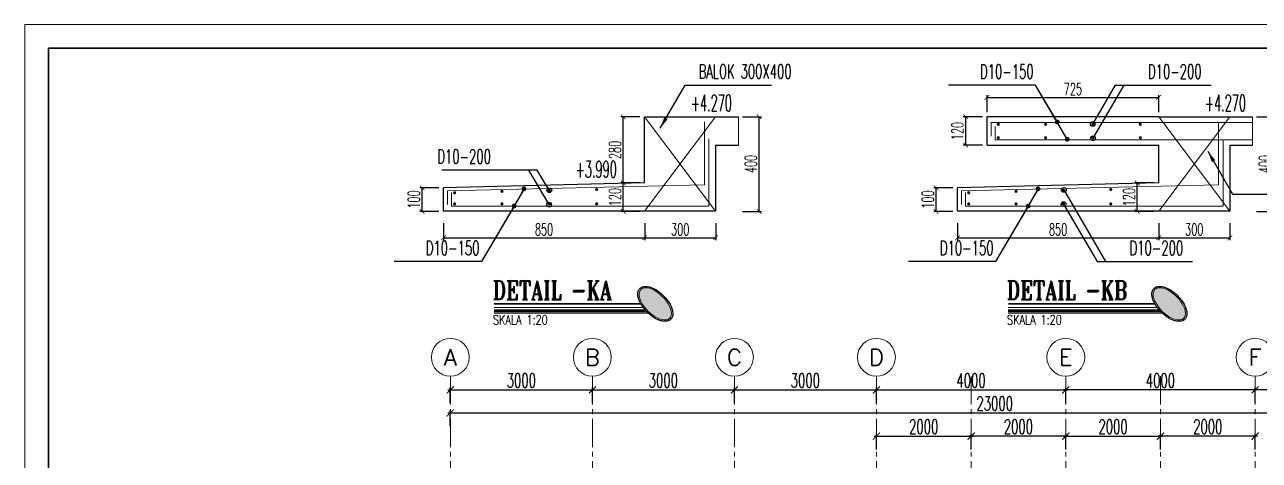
# Model space of a CAD drawing. Header units: inches. Extents: x 266054 to 836293, y -258454 to -102650.
# Drawn here: x 530716 to 556795, y -175263 to -166048 of the extents above; entities that cross this region are included whole.
import ezdxf
from ezdxf.enums import TextEntityAlignment as Align

# ---------------------------------------------------------------- set-up
doc = ezdxf.new("R2010")
doc.units = ezdxf.units.IN
doc.header["$LTSCALE"] = 800
doc.header["$MEASUREMENT"] = 0
doc.linetypes.add('CENTER2', pattern=[1.125, 0.75, -0.125, 0.125, -0.125])
for name, color, linetype, lineweight in [('AS', 8, 'CENTER2', 5), ('BESI', 1, 'Continuous', 13), ('DIM', 251, 'Continuous', 0), ('DM', 8, 'Continuous', 5), ('GRS KOP', 1, 'Continuous', 35), ('hacht', 8, 'Continuous', 5), ('kop', 7, 'Continuous', 20), ('NOT', 7, 'Continuous', 15)]:
    doc.layers.add(name, color=color, linetype=linetype, lineweight=lineweight)
for name, color, linetype in [('HAT', 8, 'Continuous'), ('LOGO', 7, 'Continuous'), ('NOTASI', 230, 'Continuous'), ('sloop', 4, 'Continuous'), ('TEXT', 4, 'Continuous'), ('TXT', 7, 'Continuous')]:
    doc.layers.add(name, color=color, linetype=linetype)
doc.styles.add('BARU', font='arial.ttf')
doc.styles.add('DICK STYLE 100', font='romans.shx', dxfattribs={"width": 0.6, "height": 300})
doc.styles.add('rm', font='romans.shx', dxfattribs={"width": 0.6, "height": 250})
doc.styles.add('ROMAND', font='romant.shx', dxfattribs={"width": 0.75, "height": 300})
doc.styles.add('ROMANS', font='romans.shx', dxfattribs={"width": 0.8, "height": 0.25})
doc.styles.add('S', font='SIMPLEX', dxfattribs={"width": 1.1})
doc.styles.get("Standard").update_dxf_attribs({"font": 'romans.shx'})
doc.dimstyles.new('100 A', dxfattribs={"dimtxt": 250, "dimasz": 150, "dimexe": 50, "dimexo": 50, "dimgap": 50, "dimtad": 1, "dimdec": 0, "dimrnd": 1, "dimtxsty": 'DICK STYLE 100', "dimblk": 'ARCHTICK', "dimcen": 100, "dimdle": 50, "dimclrd": 18, "dimclre": 18, "dimclrt": 7, "dimadec": 0, "dimazin": 2, "dimtfac": 1, "dimtdec": 0, "dimtix": 1, "dimtmove": 0, "dimatfit": 3, "dimfxl": 0, "dimarcsym": 0})
doc.dimstyles.new('Copy of 100', dxfattribs={"dimtxt": 200, "dimasz": 100, "dimexe": 50, "dimexo": 100, "dimgap": 50, "dimtad": 1, "dimdec": 0, "dimzin": 0, "dimdsep": 46, "dimtxsty": 'rm', "dimblk": 'ARCHTICK', "dimcen": 0.09, "dimclrd": 16, "dimclre": 16, "dimclrt": 7, "dimadec": 0, "dimazin": 0, "dimtfac": 1, "dimtdec": 0, "dimtix": 1, "dimtmove": 2, "dimatfit": 3, "dimfxl": 0, "dimtolj": 1, "dimtzin": 0, "dimarcsym": 0})
doc.dimstyles.get("Standard").update_dxf_attribs({"dimtxt": 0.18, "dimasz": 0.18, "dimexe": 0.18, "dimexo": 0.0625, "dimgap": 0.09, "dimtad": 0, "dimtih": 1, "dimtoh": 1, "dimdec": 4, "dimzin": 0, "dimdsep": 46, "dimtxsty": 'Standard', "dimcen": 0.09, "dimadec": 0, "dimazin": 0, "dimtfac": 1, "dimtdec": 4, "dimtofl": 0, "dimtmove": 0, "dimatfit": 3, "dimfxl": 0, "dimtolj": 1, "dimtzin": 0, "dimarcsym": 0})

# ---------------------------------------------------------------- blocks, each defined once
blk = doc.blocks.new('NAV')
blk.add_circle((0, -0.4), 0.4)
at = {"style": 'S', "width": 0.75, "flags": 4}
blk.add_attdef('AV', text='', height=0.3, dxfattribs=at).set_placement((0, -0.4), align=Align.MIDDLE)
blk = doc.blocks.new('_ArchTick')
at = {"layer": 'LOGO', "color": 0, "const_width": 0.15}
blk.add_lwpolyline([(-0.5, -0.5), (0.5, 0.5)], dxfattribs=at)
blk = doc.blocks.new('*D370')
at = {"layer": 'Defpoints', "color": 0, "ltscale": 5}
for p in [(542707, -173774), (539707, -174106), (542707, -174106)]:
    blk.add_point(p, dxfattribs=at)
at = {"layer": 'hacht', "color": 18, "lineweight": -2, "ltscale": 5}
for p, q in [((539657, -173774), (542757, -173774)), ((539707, -174056), (539707, -173724)), ((542707, -174056), (542707, -173724))]:
    blk.add_line(p, q, dxfattribs=at)
at = {"layer": 'hacht', "color": 18, "lineweight": -2, "ltscale": 5, "xscale": 150, "yscale": 150, "zscale": 150, "rotation": 180}
blk.add_blockref('_ArchTick', (539707, -173774), dxfattribs=at)
at = {"layer": 'hacht', "color": 18, "lineweight": -2, "ltscale": 5, "xscale": 150, "yscale": 150, "zscale": 150}
blk.add_blockref('_ArchTick', (542707, -173774), dxfattribs=at)
at = {"layer": 'hacht', "color": 7, "ltscale": 5, "insert": (541207, -173574), "char_height": 300, "attachment_point": 5, "style": 'DICK STYLE 100'}
blk.add_mtext('3000', dxfattribs=at)
blk = doc.blocks.new('*D371')
at = {"layer": 'Defpoints', "color": 0, "ltscale": 5}
for p in [(562707, -174260), (539707, -174593), (562707, -174593)]:
    blk.add_point(p, dxfattribs=at)
at = {"layer": 'hacht', "color": 18, "lineweight": -2, "ltscale": 5}
for p, q in [((539657, -174260), (562757, -174260)), ((539707, -174543), (539707, -174210)), ((562707, -174543), (562707, -174210))]:
    blk.add_line(p, q, dxfattribs=at)
at = {"layer": 'hacht', "color": 18, "lineweight": -2, "ltscale": 5, "xscale": 150, "yscale": 150, "zscale": 150, "rotation": 180}
blk.add_blockref('_ArchTick', (539707, -174260), dxfattribs=at)
at = {"layer": 'hacht', "color": 18, "lineweight": -2, "ltscale": 5, "xscale": 150, "yscale": 150, "zscale": 150}
blk.add_blockref('_ArchTick', (562707, -174260), dxfattribs=at)
at = {"layer": 'hacht', "color": 7, "ltscale": 5, "insert": (551207, -174060), "char_height": 300, "attachment_point": 5, "style": 'DICK STYLE 100'}
blk.add_mtext('23000', dxfattribs=at)
blk = doc.blocks.new('*D372')
at = {"layer": 'Defpoints', "color": 0, "ltscale": 5}
for p in [(545707, -173774), (542707, -174106), (545707, -174106)]:
    blk.add_point(p, dxfattribs=at)
at = {"layer": 'hacht', "color": 18, "lineweight": -2, "ltscale": 5}
for p, q in [((542657, -173774), (545757, -173774)), ((542707, -174056), (542707, -173724)), ((545707, -174056), (545707, -173724))]:
    blk.add_line(p, q, dxfattribs=at)
at = {"layer": 'hacht', "color": 18, "lineweight": -2, "ltscale": 5, "xscale": 150, "yscale": 150, "zscale": 150, "rotation": 180}
blk.add_blockref('_ArchTick', (542707, -173774), dxfattribs=at)
at = {"layer": 'hacht', "color": 18, "lineweight": -2, "ltscale": 5, "xscale": 150, "yscale": 150, "zscale": 150}
blk.add_blockref('_ArchTick', (545707, -173774), dxfattribs=at)
at = {"layer": 'hacht', "color": 7, "ltscale": 5, "insert": (544207, -173574), "char_height": 300, "attachment_point": 5, "style": 'DICK STYLE 100'}
blk.add_mtext('3000', dxfattribs=at)
blk = doc.blocks.new('*D373')
at = {"layer": 'Defpoints', "color": 0, "ltscale": 5}
for p in [(548707, -173774), (545707, -174106), (548707, -174106)]:
    blk.add_point(p, dxfattribs=at)
at = {"layer": 'hacht', "color": 18, "lineweight": -2, "ltscale": 5}
for p, q in [((545657, -173774), (548757, -173774)), ((545707, -174056), (545707, -173724)), ((548707, -174056), (548707, -173724))]:
    blk.add_line(p, q, dxfattribs=at)
at = {"layer": 'hacht', "color": 18, "lineweight": -2, "ltscale": 5, "xscale": 150, "yscale": 150, "zscale": 150, "rotation": 180}
blk.add_blockref('_ArchTick', (545707, -173774), dxfattribs=at)
at = {"layer": 'hacht', "color": 18, "lineweight": -2, "ltscale": 5, "xscale": 150, "yscale": 150, "zscale": 150}
blk.add_blockref('_ArchTick', (548707, -173774), dxfattribs=at)
at = {"layer": 'hacht', "color": 7, "ltscale": 5, "insert": (547207, -173574), "char_height": 300, "attachment_point": 5, "style": 'DICK STYLE 100'}
blk.add_mtext('3000', dxfattribs=at)
blk = doc.blocks.new('*D374')
at = {"layer": 'Defpoints', "color": 0, "ltscale": 5}
for p in [(552707, -173774), (548707, -174106), (552707, -174106)]:
    blk.add_point(p, dxfattribs=at)
at = {"layer": 'hacht', "color": 18, "lineweight": -2, "ltscale": 5}
for p, q in [((548657, -173774), (552757, -173774)), ((548707, -174056), (548707, -173724)), ((552707, -174056), (552707, -173724))]:
    blk.add_line(p, q, dxfattribs=at)
at = {"layer": 'hacht', "color": 18, "lineweight": -2, "ltscale": 5, "xscale": 150, "yscale": 150, "zscale": 150, "rotation": 180}
blk.add_blockref('_ArchTick', (548707, -173774), dxfattribs=at)
at = {"layer": 'hacht', "color": 18, "lineweight": -2, "ltscale": 5, "xscale": 150, "yscale": 150, "zscale": 150}
blk.add_blockref('_ArchTick', (552707, -173774), dxfattribs=at)
at = {"layer": 'hacht', "color": 7, "ltscale": 5, "insert": (550707, -173574), "char_height": 300, "attachment_point": 5, "style": 'DICK STYLE 100'}
blk.add_mtext('4000', dxfattribs=at)
blk = doc.blocks.new('*D376')
at = {"layer": 'Defpoints', "color": 0, "ltscale": 5}
for p in [(556707, -173774), (556707, -174106), (559707, -174106)]:
    blk.add_point(p, dxfattribs=at)
at = {"layer": 'hacht', "color": 18, "lineweight": -2, "ltscale": 5}
for p, q in [((559757, -173774), (556657, -173774)), ((556707, -174056), (556707, -173724)), ((559707, -174056), (559707, -173724))]:
    blk.add_line(p, q, dxfattribs=at)
at = {"layer": 'hacht', "color": 18, "lineweight": -2, "ltscale": 5, "xscale": 150, "yscale": 150, "zscale": 150, "rotation": 180}
blk.add_blockref('_ArchTick', (556707, -173774), dxfattribs=at)
at = {"layer": 'hacht', "color": 18, "lineweight": -2, "ltscale": 5, "xscale": 150, "yscale": 150, "zscale": 150}
blk.add_blockref('_ArchTick', (559707, -173774), dxfattribs=at)
at = {"layer": 'hacht', "color": 7, "ltscale": 5, "insert": (558207, -173574), "char_height": 300, "attachment_point": 5, "style": 'DICK STYLE 100'}
blk.add_mtext('3000', dxfattribs=at)
blk = doc.blocks.new('*D377')
at = {"layer": 'Defpoints', "color": 0, "ltscale": 5}
for p in [(552707, -173774), (552707, -174106), (556707, -174106)]:
    blk.add_point(p, dxfattribs=at)
at = {"layer": 'hacht', "color": 18, "lineweight": -2, "ltscale": 5}
for p, q in [((556757, -173774), (552657, -173774)), ((552707, -174056), (552707, -173724)), ((556707, -174056), (556707, -173724))]:
    blk.add_line(p, q, dxfattribs=at)
at = {"layer": 'hacht', "color": 18, "lineweight": -2, "ltscale": 5, "xscale": 150, "yscale": 150, "zscale": 150, "rotation": 180}
blk.add_blockref('_ArchTick', (552707, -173774), dxfattribs=at)
at = {"layer": 'hacht', "color": 18, "lineweight": -2, "ltscale": 5, "xscale": 150, "yscale": 150, "zscale": 150}
blk.add_blockref('_ArchTick', (556707, -173774), dxfattribs=at)
at = {"layer": 'hacht', "color": 7, "ltscale": 5, "insert": (554707, -173574), "char_height": 300, "attachment_point": 5, "style": 'DICK STYLE 100'}
blk.add_mtext('4000', dxfattribs=at)
blk = doc.blocks.new('*D383')
at = {"layer": 'Defpoints', "color": 0, "ltscale": 5}
for p in [(550707, -174752), (548707, -175084), (550707, -175084)]:
    blk.add_point(p, dxfattribs=at)
at = {"layer": 'hacht', "color": 18, "lineweight": -2, "ltscale": 5}
for p, q in [((548707, -175034), (548707, -174702)), ((550707, -175034), (550707, -174702)), ((548657, -174752), (550757, -174752))]:
    blk.add_line(p, q, dxfattribs=at)
at = {"layer": 'hacht', "color": 18, "lineweight": -2, "ltscale": 5, "xscale": 150, "yscale": 150, "zscale": 150, "rotation": 180}
blk.add_blockref('_ArchTick', (548707, -174752), dxfattribs=at)
at = {"layer": 'hacht', "color": 18, "lineweight": -2, "ltscale": 5, "xscale": 150, "yscale": 150, "zscale": 150}
blk.add_blockref('_ArchTick', (550707, -174752), dxfattribs=at)
at = {"layer": 'hacht', "color": 7, "ltscale": 5, "insert": (549707, -174552), "char_height": 300, "attachment_point": 5, "style": 'DICK STYLE 100'}
blk.add_mtext('2000', dxfattribs=at)
blk = doc.blocks.new('*D384')
at = {"layer": 'Defpoints', "color": 0, "ltscale": 5}
for p in [(550707, -174752), (550707, -175084), (552707, -175084)]:
    blk.add_point(p, dxfattribs=at)
at = {"layer": 'hacht', "color": 18, "lineweight": -2, "ltscale": 5}
for p, q in [((550707, -175034), (550707, -174702)), ((552707, -175034), (552707, -174702)), ((552757, -174752), (550657, -174752))]:
    blk.add_line(p, q, dxfattribs=at)
at = {"layer": 'hacht', "color": 18, "lineweight": -2, "ltscale": 5, "xscale": 150, "yscale": 150, "zscale": 150, "rotation": 180}
blk.add_blockref('_ArchTick', (550707, -174752), dxfattribs=at)
at = {"layer": 'hacht', "color": 18, "lineweight": -2, "ltscale": 5, "xscale": 150, "yscale": 150, "zscale": 150}
blk.add_blockref('_ArchTick', (552707, -174752), dxfattribs=at)
at = {"layer": 'hacht', "color": 7, "ltscale": 5, "insert": (551707, -174552), "char_height": 300, "attachment_point": 5, "style": 'DICK STYLE 100'}
blk.add_mtext('2000', dxfattribs=at)
blk = doc.blocks.new('*D385')
at = {"layer": 'Defpoints', "color": 0, "ltscale": 5}
for p in [(554707, -174752), (554707, -175084), (556707, -175084)]:
    blk.add_point(p, dxfattribs=at)
at = {"layer": 'hacht', "color": 18, "lineweight": -2, "ltscale": 5}
for p, q in [((554707, -175034), (554707, -174702)), ((556707, -175034), (556707, -174702)), ((556757, -174752), (554657, -174752))]:
    blk.add_line(p, q, dxfattribs=at)
at = {"layer": 'hacht', "color": 18, "lineweight": -2, "ltscale": 5, "xscale": 150, "yscale": 150, "zscale": 150, "rotation": 180}
blk.add_blockref('_ArchTick', (554707, -174752), dxfattribs=at)
at = {"layer": 'hacht', "color": 18, "lineweight": -2, "ltscale": 5, "xscale": 150, "yscale": 150, "zscale": 150}
blk.add_blockref('_ArchTick', (556707, -174752), dxfattribs=at)
at = {"layer": 'hacht', "color": 7, "ltscale": 5, "insert": (555707, -174552), "char_height": 300, "attachment_point": 5, "style": 'DICK STYLE 100'}
blk.add_mtext('2000', dxfattribs=at)
blk = doc.blocks.new('*D386')
at = {"layer": 'Defpoints', "color": 0, "ltscale": 5}
for p in [(554707, -174752), (552707, -175084), (554707, -175084)]:
    blk.add_point(p, dxfattribs=at)
at = {"layer": 'hacht', "color": 18, "lineweight": -2, "ltscale": 5}
for p, q in [((552707, -175034), (552707, -174702)), ((554707, -175034), (554707, -174702)), ((552657, -174752), (554757, -174752))]:
    blk.add_line(p, q, dxfattribs=at)
at = {"layer": 'hacht', "color": 18, "lineweight": -2, "ltscale": 5, "xscale": 150, "yscale": 150, "zscale": 150, "rotation": 180}
blk.add_blockref('_ArchTick', (552707, -174752), dxfattribs=at)
at = {"layer": 'hacht', "color": 18, "lineweight": -2, "ltscale": 5, "xscale": 150, "yscale": 150, "zscale": 150}
blk.add_blockref('_ArchTick', (554707, -174752), dxfattribs=at)
at = {"layer": 'hacht', "color": 7, "ltscale": 5, "insert": (553707, -174552), "char_height": 300, "attachment_point": 5, "style": 'DICK STYLE 100'}
blk.add_mtext('2000', dxfattribs=at)
blk = doc.blocks.new('kop')
at = {"layer": 'GRS KOP'}
blk.add_lwpolyline([(1, 54), (83, 54), (83, 1), (1, 1)], close=True, dxfattribs=at)
at = {"layer": 'kop', "color": 7}
for p, q in [((84, 55), (0, 55)), ((0, 55), (0, 0))]:
    blk.add_line(p, q, dxfattribs=at)
at = {"layer": 'kop', "style": 'BARU', "flags": 4}
for p, height in [((73.8, 5.4), 0.35), ((80.303, 5.382), 0.25), ((73.8, 4.9), 0.35), ((80.303, 4.882), 0.25), ((73.8, 4.4), 0.35), ((80.303, 4.382), 0.25)]:
    blk.add_attdef('-', p, '', height=height, dxfattribs=at)
at = {"layer": 'kop', "flags": 4}
for tag, p in [('AR-00', (78.057, 2.648)), ('00', (81.238, 2.647))]:
    blk.add_attdef(tag, text='', height=0.35, dxfattribs=at).set_placement(p, align=Align.MIDDLE)
blk = doc.blocks.new('*D450')
at = {"layer": 'Defpoints', "color": 0}
for p in [(545777, -167997), (546229, -167997), (545777, -169997)]:
    blk.add_point(p, dxfattribs=at)
at = {"layer": 'DIM', "color": 16, "lineweight": -2}
for p, q in [((545877, -167997), (546279, -167997)), ((546229, -169997), (546229, -167997)), ((545877, -169997), (546279, -169997))]:
    blk.add_line(p, q, dxfattribs=at)
at = {"layer": 'DIM', "color": 16, "lineweight": -2, "xscale": 100, "yscale": 100, "zscale": 100}
for p, rotation in [((546229, -167997), 90), ((546229, -169997), 270)]:
    blk.add_blockref('_ArchTick', p, dxfattribs=dict(at, rotation=rotation))
at = {"layer": 'DIM', "color": 7, "insert": (546054, -168997), "char_height": 250, "attachment_point": 5, "rotation": 90, "style": 'rm'}
blk.add_mtext('\\A1;400', dxfattribs=at)
blk = doc.blocks.new('*D451')
at = {"layer": 'Defpoints', "color": 0}
for p in [(543812, -170145), (545312, -170145), (545312, -170556)]:
    blk.add_point(p, dxfattribs=at)
at = {"layer": 'DIM', "color": 16, "lineweight": -2}
for p, q in [((543812, -170245), (543812, -170606)), ((545312, -170245), (545312, -170606)), ((543812, -170556), (545312, -170556))]:
    blk.add_line(p, q, dxfattribs=at)
at = {"layer": 'DIM', "color": 16, "lineweight": -2, "xscale": 100, "yscale": 100, "zscale": 100, "rotation": 180}
blk.add_blockref('_ArchTick', (543812, -170556), dxfattribs=at)
at = {"layer": 'DIM', "color": 16, "lineweight": -2, "xscale": 100, "yscale": 100, "zscale": 100}
blk.add_blockref('_ArchTick', (545312, -170556), dxfattribs=at)
at = {"layer": 'DIM', "color": 7, "insert": (544562, -170381), "char_height": 250, "attachment_point": 5, "style": 'rm'}
blk.add_mtext('\\A1;300', dxfattribs=at)
blk = doc.blocks.new('*D452')
at = {"layer": 'Defpoints', "color": 0}
for p in [(543360, -167997), (543812, -167997), (543812, -169397)]:
    blk.add_point(p, dxfattribs=at)
at = {"layer": 'DIM', "color": 16, "lineweight": -2}
for p, q in [((543712, -167997), (543310, -167997)), ((543360, -169397), (543360, -167997)), ((543712, -169397), (543310, -169397))]:
    blk.add_line(p, q, dxfattribs=at)
at = {"layer": 'DIM', "color": 16, "lineweight": -2, "xscale": 100, "yscale": 100, "zscale": 100}
for p, rotation in [((543360, -167997), 90), ((543360, -169397), 270)]:
    blk.add_blockref('_ArchTick', p, dxfattribs=dict(at, rotation=rotation))
at = {"layer": 'DIM', "color": 7, "insert": (543185, -168697), "char_height": 250, "attachment_point": 5, "rotation": 90, "style": 'rm'}
blk.add_mtext('\\A1;280', dxfattribs=at)
blk = doc.blocks.new('*D453')
at = {"layer": 'Defpoints', "color": 0}
for p in [(539562, -170145), (543812, -170145), (543812, -170556)]:
    blk.add_point(p, dxfattribs=at)
at = {"layer": 'DIM', "color": 16, "lineweight": -2}
for p, q in [((539562, -170245), (539562, -170606)), ((543812, -170245), (543812, -170606)), ((539562, -170556), (543812, -170556))]:
    blk.add_line(p, q, dxfattribs=at)
at = {"layer": 'DIM', "color": 16, "lineweight": -2, "xscale": 100, "yscale": 100, "zscale": 100, "rotation": 180}
blk.add_blockref('_ArchTick', (539562, -170556), dxfattribs=at)
at = {"layer": 'DIM', "color": 16, "lineweight": -2, "xscale": 100, "yscale": 100, "zscale": 100}
blk.add_blockref('_ArchTick', (543812, -170556), dxfattribs=at)
at = {"layer": 'DIM', "color": 7, "insert": (541687, -170381), "char_height": 250, "attachment_point": 5, "style": 'rm'}
blk.add_mtext('\\A1;850', dxfattribs=at)
blk = doc.blocks.new('*D454')
at = {"layer": 'Defpoints', "color": 0}
for p in [(543360, -169397), (543812, -169397), (543812, -169997)]:
    blk.add_point(p, dxfattribs=at)
at = {"layer": 'DIM', "color": 16, "lineweight": -2}
for p, q in [((543712, -169397), (543310, -169397)), ((543360, -169997), (543360, -169397)), ((543712, -169997), (543310, -169997))]:
    blk.add_line(p, q, dxfattribs=at)
at = {"layer": 'DIM', "color": 16, "lineweight": -2, "xscale": 100, "yscale": 100, "zscale": 100}
for p, rotation in [((543360, -169397), 90), ((543360, -169997), 270)]:
    blk.add_blockref('_ArchTick', p, dxfattribs=dict(at, rotation=rotation))
at = {"layer": 'DIM', "color": 7, "insert": (543185, -169697), "char_height": 250, "attachment_point": 5, "rotation": 90, "style": 'rm'}
blk.add_mtext('\\A1;120', dxfattribs=at)
blk = doc.blocks.new('*D455')
at = {"layer": 'Defpoints', "color": 0}
for p in [(539110, -169497), (539562, -169497), (539562, -169997)]:
    blk.add_point(p, dxfattribs=at)
at = {"layer": 'DIM', "color": 16, "lineweight": -2}
for p, q in [((539462, -169497), (539060, -169497)), ((539110, -169997), (539110, -169497)), ((539462, -169997), (539060, -169997))]:
    blk.add_line(p, q, dxfattribs=at)
at = {"layer": 'DIM', "color": 16, "lineweight": -2, "xscale": 100, "yscale": 100, "zscale": 100}
for p, rotation in [((539110, -169497), 90), ((539110, -169997), 270)]:
    blk.add_blockref('_ArchTick', p, dxfattribs=dict(at, rotation=rotation))
at = {"layer": 'DIM', "color": 7, "insert": (538935, -169747), "char_height": 250, "attachment_point": 5, "rotation": 90, "style": 'rm'}
blk.add_mtext('\\A1;100', dxfattribs=at)
blk = doc.blocks.new('*D456')
at = {"layer": 'Defpoints', "color": 0}
for p in [(556635, -167997), (557087, -167997), (556635, -169997)]:
    blk.add_point(p, dxfattribs=at)
at = {"layer": 'DIM', "color": 16, "lineweight": -2}
for p, q in [((556735, -167997), (557137, -167997)), ((557087, -169997), (557087, -167997)), ((556735, -169997), (557137, -169997))]:
    blk.add_line(p, q, dxfattribs=at)
at = {"layer": 'DIM', "color": 16, "lineweight": -2, "xscale": 100, "yscale": 100, "zscale": 100}
for p, rotation in [((557087, -167997), 90), ((557087, -169997), 270)]:
    blk.add_blockref('_ArchTick', p, dxfattribs=dict(at, rotation=rotation))
at = {"layer": 'DIM', "color": 7, "insert": (556912, -168997), "char_height": 250, "attachment_point": 5, "rotation": 90, "style": 'rm'}
blk.add_mtext('\\A1;400', dxfattribs=at)
blk = doc.blocks.new('*D457')
at = {"layer": 'Defpoints', "color": 0}
for p in [(554670, -170145), (556170, -170145), (556170, -170556)]:
    blk.add_point(p, dxfattribs=at)
at = {"layer": 'DIM', "color": 16, "lineweight": -2}
for p, q in [((554670, -170245), (554670, -170606)), ((556170, -170245), (556170, -170606)), ((554670, -170556), (556170, -170556))]:
    blk.add_line(p, q, dxfattribs=at)
at = {"layer": 'DIM', "color": 16, "lineweight": -2, "xscale": 100, "yscale": 100, "zscale": 100, "rotation": 180}
blk.add_blockref('_ArchTick', (554670, -170556), dxfattribs=at)
at = {"layer": 'DIM', "color": 16, "lineweight": -2, "xscale": 100, "yscale": 100, "zscale": 100}
blk.add_blockref('_ArchTick', (556170, -170556), dxfattribs=at)
at = {"layer": 'DIM', "color": 7, "insert": (555420, -170381), "char_height": 250, "attachment_point": 5, "style": 'rm'}
blk.add_mtext('\\A1;300', dxfattribs=at)
blk = doc.blocks.new('*D458')
at = {"layer": 'Defpoints', "color": 0}
for p in [(550420, -170145), (554670, -170145), (554670, -170556)]:
    blk.add_point(p, dxfattribs=at)
at = {"layer": 'DIM', "color": 16, "lineweight": -2}
for p, q in [((550420, -170245), (550420, -170606)), ((554670, -170245), (554670, -170606)), ((550420, -170556), (554670, -170556))]:
    blk.add_line(p, q, dxfattribs=at)
at = {"layer": 'DIM', "color": 16, "lineweight": -2, "xscale": 100, "yscale": 100, "zscale": 100, "rotation": 180}
blk.add_blockref('_ArchTick', (550420, -170556), dxfattribs=at)
at = {"layer": 'DIM', "color": 16, "lineweight": -2, "xscale": 100, "yscale": 100, "zscale": 100}
blk.add_blockref('_ArchTick', (554670, -170556), dxfattribs=at)
at = {"layer": 'DIM', "color": 7, "insert": (552545, -170381), "char_height": 250, "attachment_point": 5, "style": 'rm'}
blk.add_mtext('\\A1;850', dxfattribs=at)
blk = doc.blocks.new('*D459')
at = {"layer": 'Defpoints', "color": 0}
for p in [(554218, -169397), (554670, -169397), (554670, -169997)]:
    blk.add_point(p, dxfattribs=at)
at = {"layer": 'DIM', "color": 16, "lineweight": -2}
for p, q in [((554570, -169397), (554168, -169397)), ((554218, -169997), (554218, -169397)), ((554570, -169997), (554168, -169997))]:
    blk.add_line(p, q, dxfattribs=at)
at = {"layer": 'DIM', "color": 16, "lineweight": -2, "xscale": 100, "yscale": 100, "zscale": 100}
for p, rotation in [((554218, -169397), 90), ((554218, -169997), 270)]:
    blk.add_blockref('_ArchTick', p, dxfattribs=dict(at, rotation=rotation))
at = {"layer": 'DIM', "color": 7, "insert": (554043, -169697), "char_height": 250, "attachment_point": 5, "rotation": 90, "style": 'rm'}
blk.add_mtext('\\A1;120', dxfattribs=at)
blk = doc.blocks.new('*D460')
at = {"layer": 'Defpoints', "color": 0}
for p in [(549968, -169497), (550420, -169497), (550420, -169997)]:
    blk.add_point(p, dxfattribs=at)
at = {"layer": 'DIM', "color": 16, "lineweight": -2}
for p, q in [((550320, -169497), (549918, -169497)), ((549968, -169997), (549968, -169497)), ((550320, -169997), (549918, -169997))]:
    blk.add_line(p, q, dxfattribs=at)
at = {"layer": 'DIM', "color": 16, "lineweight": -2, "xscale": 100, "yscale": 100, "zscale": 100}
for p, rotation in [((549968, -169497), 90), ((549968, -169997), 270)]:
    blk.add_blockref('_ArchTick', p, dxfattribs=dict(at, rotation=rotation))
at = {"layer": 'DIM', "color": 7, "insert": (549793, -169747), "char_height": 250, "attachment_point": 5, "rotation": 90, "style": 'rm'}
blk.add_mtext('\\A1;100', dxfattribs=at)
blk = doc.blocks.new('*D461')
at = {"layer": 'Defpoints', "color": 0}
for p in [(550593, -167997), (551045, -167997), (551045, -168597)]:
    blk.add_point(p, dxfattribs=at)
at = {"layer": 'DIM', "color": 16, "lineweight": -2}
for p, q in [((550945, -167997), (550543, -167997)), ((550593, -168597), (550593, -167997)), ((550945, -168597), (550543, -168597))]:
    blk.add_line(p, q, dxfattribs=at)
at = {"layer": 'DIM', "color": 16, "lineweight": -2, "xscale": 100, "yscale": 100, "zscale": 100}
for p, rotation in [((550593, -167997), 90), ((550593, -168597), 270)]:
    blk.add_blockref('_ArchTick', p, dxfattribs=dict(at, rotation=rotation))
at = {"layer": 'DIM', "color": 7, "insert": (550418, -168297), "char_height": 250, "attachment_point": 5, "rotation": 90, "style": 'rm'}
blk.add_mtext('\\A1;120', dxfattribs=at)
blk = doc.blocks.new('*D462')
at = {"layer": 'Defpoints', "color": 0}
for p in [(554670, -167586), (551045, -167997), (554670, -167997)]:
    blk.add_point(p, dxfattribs=at)
at = {"layer": 'DIM', "color": 16, "lineweight": -2}
for p, q in [((551045, -167897), (551045, -167536)), ((551045, -167586), (554670, -167586)), ((554670, -167897), (554670, -167536))]:
    blk.add_line(p, q, dxfattribs=at)
at = {"layer": 'DIM', "color": 16, "lineweight": -2, "xscale": 100, "yscale": 100, "zscale": 100, "rotation": 180}
blk.add_blockref('_ArchTick', (551045, -167586), dxfattribs=at)
at = {"layer": 'DIM', "color": 16, "lineweight": -2, "xscale": 100, "yscale": 100, "zscale": 100}
blk.add_blockref('_ArchTick', (554670, -167586), dxfattribs=at)
at = {"layer": 'DIM', "color": 7, "insert": (552857, -167411), "char_height": 250, "attachment_point": 5, "style": 'rm'}
blk.add_mtext('\\A1;725', dxfattribs=at)

msp = doc.modelspace()

# ---------------------------------------------------------------- hatches: boundary and pattern name
at = {"layer": 'DM'}
h = msp.add_hatch(color=253, dxfattribs=at)
h.set_gradient(color1=(173, 173, 173), one_color=1, tint=1, name='SPHERICAL')
edge = h.paths.add_edge_path()
edge.add_ellipse((544036.3, -171953.4), major_axis=(-305.5, 305.5), ratio=0.5030364, start_angle=-238.65144, end_angle=63.29594)
edge.add_ellipse((544036.3, -171953.4), major_axis=(-305.5, 305.5), ratio=0.5030364, start_angle=63.29594, end_angle=121.34856)
h = msp.add_hatch(color=253, dxfattribs=at)
h.set_gradient(color1=(173, 173, 173), one_color=1, tint=1, name='SPHERICAL')
edge = h.paths.add_edge_path()
edge.add_ellipse((554894.5, -171953.4), major_axis=(-305.5, 305.5), ratio=0.5030364, start_angle=-238.65144, end_angle=63.29594)
edge.add_ellipse((554894.5, -171953.4), major_axis=(-305.5, 305.5), ratio=0.5030364, start_angle=63.29594, end_angle=121.34856)

# ---------------------------------------------------------------- linework, layer by layer
at = {"ltscale": 100, "const_width": 34.7}
for points in [[(540632.8, -171953.4), (543729.6, -171953.4)], [(551491, -171953.4), (554587.8, -171953.4)]]:
    msp.add_lwpolyline(points, dxfattribs=at)
at = {"layer": 'AS'}
for p, q in [((539707.3, -173483.8), (539707.3, -187187.3)), ((542707.3, -173483.8), (542707.3, -187187.3)), ((545707.3, -173483.8), (545707.3, -187187.3)), ((548707.3, -173483.8), (548707.3, -189387.3)), ((550707.3, -173483.8), (550707.3, -189387.3)), ((552707.3, -173483.8), (552707.3, -189387.3)), ((554707.3, -173483.8), (554707.3, -187187.3)), ((556707.3, -173483.8), (556707.3, -187187.3))]:
    msp.add_line(p, q, dxfattribs=at)
at = {"layer": 'BESI'}
for points in [[(545073.7, -168101.5), (545073.7, -169436.8), (539648.2, -169564.5), (539648.2, -169854.5)], [(555932, -168116.1), (555932, -169436.8), (550506.4, -169564.5), (550506.4, -169854.5)], [(556652.9, -168116.1), (551131.4, -168116.1), (551131.4, -168404.5)], [(556652.9, -168483.9), (551216.7, -168483.9), (551216.7, -168200.5)], [(545169.6, -168459.5), (545169.6, -169883.9), (539733.5, -169883.9), (539733.5, -169600.5)], [(556027.9, -168483.9), (556027.9, -169883.9), (550591.7, -169883.9), (550591.7, -169600.5)]]:
    msp.add_lwpolyline(points, dxfattribs=at)
at = {"layer": 'hacht', "ltscale": 2}
for p, q in [((540632.8, -172031.6), (543780.6, -172031.6)), ((540632.8, -172077.9), (543817.6, -172077.9)), ((540632.8, -172101), (543838.2, -172101)), ((551491, -172031.6), (554638.9, -172031.6)), ((551491, -172077.9), (554675.9, -172077.9)), ((551491, -172101), (554696.5, -172101)), ((540632.8, -172124.2), (543860.4, -172124.2)), ((540632.8, -172147.3), (543884.2, -172147.3)), ((551491, -172124.2), (554718.6, -172124.2)), ((551491, -172147.3), (554742.4, -172147.3))]:
    msp.add_line(p, q, dxfattribs=at)
at = {"layer": 'hacht', "ltscale": 5}
for points in [[(543811.5, -167996.5), (545311.5, -169996.5), (543811.5, -169996.5), (545311.5, -167996.5)], [(545794.6, -168596.5), (545794.6, -167996.5)], [(554669.8, -167996.5), (556169.8, -169996.5), (554669.8, -169996.5), (556169.8, -167996.5)], [(556652.9, -168596.5), (556652.9, -167996.5)]]:
    msp.add_lwpolyline(points, dxfattribs=at)
at = {"layer": 'hacht', "ltscale": 2, "extrusion": (0, 0, -1)}
for centre, start_param, end_param in [((544036.3, -171953.4), -1.1047225, 4.1652534), ((554894.5, -171953.4), -1.1047225, 4.1652534), ((544036.3, -171953.4), 4.1652534, 5.1784628), ((554894.5, -171953.4), 4.1652534, 5.1784628)]:
    msp.add_ellipse(centre, major_axis=(-305.5, 305.5), ratio=0.5030364, start_param=start_param, end_param=end_param, dxfattribs=at)
at = {"layer": 'HAT', "const_width": 32.3}
for points in [[(551264.9, -168156.5, -1), (551297.2, -168156.5, -1)], [(552264.9, -168156.5, -1), (552297.2, -168156.5, -1)], [(553264.9, -168156.5, -1), (553297.2, -168156.5, -1)], [(554264.9, -168156.5, -1), (554297.2, -168156.5, -1)], [(551264.9, -168439.1, -1), (551297.2, -168439.1, -1)], [(552264.9, -168439.1, -1), (552297.2, -168439.1, -1)], [(553264.9, -168439.1, -1), (553297.2, -168439.1, -1)], [(554264.9, -168439.1, -1), (554297.2, -168439.1, -1)], [(542781.6, -169535.2, -1), (542813.9, -169535.2, -1)], [(553639.9, -169535.2, -1), (553672.2, -169535.2, -1)], [(539781.6, -169603.6, -1), (539813.9, -169603.6, -1)], [(540781.6, -169573.5, -1), (540813.9, -169573.5, -1)], [(541781.6, -169551.6, -1), (541813.9, -169551.6, -1)], [(550639.9, -169603.6, -1), (550672.2, -169603.6, -1)], [(551639.9, -169573.5, -1), (551672.2, -169573.5, -1)], [(552639.9, -169551.6, -1), (552672.2, -169551.6, -1)], [(539781.6, -169839.1, -1), (539813.9, -169839.1, -1)], [(540781.6, -169839.1, -1), (540813.9, -169839.1, -1)], [(541781.6, -169839.1, -1), (541813.9, -169839.1, -1)], [(542781.6, -169839.1, -1), (542813.9, -169839.1, -1)], [(550639.9, -169839.1, -1), (550672.2, -169839.1, -1)], [(551639.9, -169839.1, -1), (551672.2, -169839.1, -1)], [(552639.9, -169839.1, -1), (552672.2, -169839.1, -1)], [(553639.9, -169839.1, -1), (553672.2, -169839.1, -1)]]:
    msp.add_lwpolyline(points, format="xyb", close=True, dxfattribs=at)
at = {"layer": 'NOTASI', "ltscale": 2}
for points, knots in [([(543746.1, -171981.1), (543722.2, -171940.4), (543715.4, -171927.3), (543698, -171890.7), (543688.9, -171867.3), (543675, -171821.6), (543670.3, -171799.3), (543665.8, -171756.5), (543666, -171735.9), (543670.7, -171704.3), (543673.6, -171692.5), (543681.8, -171670.2), (543687, -171659.7), (543699.8, -171640.3), (543707.3, -171631.5), (543724.4, -171616), (543733.9, -171609.3), (543754.5, -171598.3), (543765.6, -171594), (543788.8, -171587.5), (543801, -171585.4), (543826.3, -171583.4), (543839.4, -171583.5), (543879.5, -171586.6), (543907.6, -171592.5), (543965.5, -171611.5), (543995.2, -171624.5), (544054.9, -171656.6), (544084.8, -171675.8), (544143.1, -171719.1), (544171.5, -171743.2), (544225.2, -171795), (544250.5, -171822.7), (544296.4, -171880), (544317.1, -171909.7), (544352.6, -171969.3), (544367.4, -171999.2), (544390.3, -172057.9), (544398.3, -172086.6), (544405.6, -172133.7), (544406.7, -172152.7), (544404.8, -172184.9), (544402.7, -172198.4), (544395.9, -172224), (544391.1, -172236.1), (544379.8, -172256.4), (544373.9, -172264.8), (544365.3, -172274.6), (544363.4, -172276.6), (544361.4, -172278.6), (544355.1, -172284.8), (544348.2, -172290.5), (544333.4, -172300.5), (544325.5, -172304.8), (544308.9, -172312), (544300.2, -172315), (544282, -172319.5), (544272.6, -172321.1), (544243.2, -172324), (544222.3, -172323.4), (544178.9, -172317.2), (544156.4, -172311.7), (544110.3, -172296.3), (544086.8, -172286.4), (544054.2, -172270), (544045.2, -172265.2), (544036.3, -172260.1)], [2.0767628, 2.0767628, 2.0767628, 2.0767628, 2.1866625, 2.1866625, 2.3862146, 2.3862146, 2.5857668, 2.5857668, 2.785319, 2.785319, 2.9121138, 2.9121138, 3.0389086, 3.0389086, 3.1657034, 3.1657034, 3.2924983, 3.2924983, 3.4192931, 3.4192931, 3.5460879, 3.5460879, 3.6728828, 3.6728828, 3.9239312, 3.9239312, 4.1749796, 4.1749796, 4.426028, 4.426028, 4.6770765, 4.6770765, 4.9281249, 4.9281249, 5.1791733, 5.1791733, 5.4302217, 5.4302217, 5.6812701, 5.6812701, 5.861619, 5.861619, 6.0007077, 6.0007077, 6.1397964, 6.1397964, 6.2527106, 6.2527106, 6.2831853, 6.2831853, 6.2831853, 6.3808586, 6.3808586, 6.4785319, 6.4785319, 6.5762052, 6.5762052, 6.6738784, 6.6738784, 6.8734306, 6.8734306, 7.0729827, 7.0729827, 7.2725349, 7.2725349, 7.3480161, 7.3480161, 7.3480161, 7.3480161]), ([(554604.3, -171981.1), (554580.5, -171940.4), (554573.7, -171927.3), (554556.3, -171890.7), (554547.1, -171867.3), (554533.2, -171821.6), (554528.5, -171799.3), (554524, -171756.5), (554524.2, -171735.9), (554529, -171704.3), (554531.9, -171692.5), (554540.1, -171670.2), (554545.3, -171659.7), (554558.1, -171640.3), (554565.6, -171631.5), (554582.7, -171616), (554592.2, -171609.3), (554612.8, -171598.3), (554623.8, -171594), (554647.1, -171587.5), (554659.3, -171585.4), (554684.6, -171583.4), (554697.7, -171583.5), (554737.8, -171586.6), (554765.9, -171592.5), (554823.7, -171611.5), (554853.5, -171624.5), (554913.1, -171656.6), (554943, -171675.8), (555001.3, -171719.1), (555029.7, -171743.2), (555083.4, -171795), (555108.7, -171822.7), (555154.7, -171880), (555175.3, -171909.7), (555210.8, -171969.3), (555225.7, -171999.2), (555248.5, -172057.9), (555256.5, -172086.6), (555263.8, -172133.7), (555264.9, -172152.7), (555263.1, -172184.9), (555261, -172198.4), (555254.1, -172224), (555249.3, -172236.1), (555238.1, -172256.4), (555232.1, -172264.8), (555223.5, -172274.6), (555221.6, -172276.6), (555219.6, -172278.6), (555213.4, -172284.8), (555206.5, -172290.5), (555191.7, -172300.5), (555183.8, -172304.8), (555167.1, -172312), (555158.4, -172315), (555140.3, -172319.5), (555130.9, -172321.1), (555101.5, -172324), (555080.6, -172323.4), (555037.2, -172317.2), (555014.7, -172311.7), (554968.6, -172296.3), (554945.1, -172286.4), (554912.4, -172270), (554903.5, -172265.2), (554894.5, -172260.1)], [2.0767628, 2.0767628, 2.0767628, 2.0767628, 2.1866625, 2.1866625, 2.3862146, 2.3862146, 2.5857668, 2.5857668, 2.785319, 2.785319, 2.9121138, 2.9121138, 3.0389086, 3.0389086, 3.1657034, 3.1657034, 3.2924983, 3.2924983, 3.4192931, 3.4192931, 3.5460879, 3.5460879, 3.6728828, 3.6728828, 3.9239312, 3.9239312, 4.1749796, 4.1749796, 4.426028, 4.426028, 4.6770765, 4.6770765, 4.9281249, 4.9281249, 5.1791733, 5.1791733, 5.4302217, 5.4302217, 5.6812701, 5.6812701, 5.861619, 5.861619, 6.0007077, 6.0007077, 6.1397964, 6.1397964, 6.2527106, 6.2527106, 6.2831853, 6.2831853, 6.2831853, 6.3808586, 6.3808586, 6.4785319, 6.4785319, 6.5762052, 6.5762052, 6.6738784, 6.6738784, 6.8734306, 6.8734306, 7.0729827, 7.0729827, 7.2725349, 7.2725349, 7.3480161, 7.3480161, 7.3480161, 7.3480161]), ([(544036.3, -172260.1), (544003.1, -172240.2), (543997.6, -172236.7), (543968.6, -172217.4), (543945.4, -172200.1), (543900.2, -172162.6), (543878.3, -172142.5), (543836.7, -172100.1), (543817, -172078), (543780.5, -172032.4), (543763.7, -172009), (543747.8, -171983.9), (543746.9, -171982.5), (543746.1, -171981.1)], [1.14260602, 1.14260602, 1.14260602, 1.14260602, 1.18890174, 1.18890174, 1.38845389, 1.38845389, 1.58800604, 1.58800604, 1.78755819, 1.78755819, 1.98711034, 1.98711034, 1.99898545, 1.99898545, 1.99898545, 1.99898545]), ([(554894.5, -172260.1), (554861.3, -172240.2), (554855.9, -172236.7), (554826.9, -172217.4), (554803.6, -172200.1), (554758.5, -172162.6), (554736.6, -172142.5), (554695, -172100.1), (554675.3, -172078), (554638.8, -172032.4), (554622, -172009), (554606.1, -171983.9), (554605.2, -171982.5), (554604.3, -171981.1)], [1.14260602, 1.14260602, 1.14260602, 1.14260602, 1.18890174, 1.18890174, 1.38845389, 1.38845389, 1.58800604, 1.58800604, 1.78755819, 1.78755819, 1.98711034, 1.98711034, 1.99898545, 1.99898545, 1.99898545, 1.99898545])]:
    msp.add_open_spline(points, degree=3, knots=knots, dxfattribs=at)
at = {"layer": 'sloop'}
for p, q in [((543811.5, -169396.5), (543811.5, -167996.5)), ((543811.5, -167996.5), (545311.5, -167996.5)), ((545311.5, -167996.5), (545794.6, -167996.5)), ((554669.8, -167996.5), (551044.8, -167996.5)), ((554669.8, -167996.5), (556169.8, -167996.5)), ((556169.8, -167996.5), (556652.9, -167996.5)), ((545311.5, -168596.5), (545311.5, -169996.5)), ((545311.5, -168596.5), (545794.6, -168596.5)), ((551044.8, -168596.5), (554669.8, -168596.5)), ((554669.8, -169396.5), (554669.8, -168596.5)), ((556169.8, -168596.5), (556169.8, -169996.5)), ((556169.8, -168596.5), (556652.9, -168596.5)), ((545311.5, -169996.5), (543811.5, -169996.5)), ((556169.8, -169996.5), (554669.8, -169996.5))]:
    msp.add_line(p, q, dxfattribs=at)
for points in [[(551044.8, -168596.5), (551044.8, -167996.5)], [(543811.5, -169396.5), (539561.5, -169496.5)], [(539561.5, -169996.5), (539561.5, -169496.5)], [(554669.8, -169396.5), (550419.8, -169496.5)], [(550419.8, -169996.5), (550419.8, -169496.5)], [(543811.5, -169996.5), (539561.5, -169996.5)], [(554669.8, -169996.5), (550419.8, -169996.5)]]:
    msp.add_lwpolyline(points, dxfattribs=at)

# ---------------------------------------------------------------- block references
at = {"layer": 'kop', "xscale": 500, "yscale": 500, "zscale": 500}
msp.add_blockref('kop', (530716.5, -193548), dxfattribs=at)
at = {"layer": 'NOT'}
ref = msp.add_blockref('NAV', (539707.3, -172683.8), dxfattribs=dict(at, xscale=1000, yscale=1000, zscale=1000))
ref.add_attrib('AV', 'A', dxfattribs={"layer": '0', "height": 350, "flags": 4}).set_placement((539707.3, -173083.8), align=Align.MIDDLE)
ref = msp.add_blockref('NAV', (542707.3, -172683.8), dxfattribs=dict(at, xscale=1000, yscale=1000, zscale=1000))
ref.add_attrib('AV', 'B', dxfattribs={"layer": '0', "height": 350, "flags": 4}).set_placement((542707.3, -173083.8), align=Align.MIDDLE)
ref = msp.add_blockref('NAV', (545707.3, -172683.8), dxfattribs=dict(at, xscale=1000, yscale=1000, zscale=1000))
ref.add_attrib('AV', 'C', dxfattribs={"layer": '0', "height": 350, "flags": 4}).set_placement((545707.3, -173083.8), align=Align.MIDDLE)
ref = msp.add_blockref('NAV', (548707.3, -172683.8), dxfattribs=dict(at, xscale=1000, yscale=1000, zscale=1000))
ref.add_attrib('AV', 'D', dxfattribs={"layer": '0', "height": 350, "flags": 4}).set_placement((548707.3, -173083.8), align=Align.MIDDLE)
ref = msp.add_blockref('NAV', (552707.3, -172683.8), dxfattribs=dict(at, xscale=1000, yscale=1000, zscale=1000))
ref.add_attrib('AV', 'E', dxfattribs={"layer": '0', "height": 350, "flags": 4}).set_placement((552707.3, -173083.8), align=Align.MIDDLE)
ref = msp.add_blockref('NAV', (556707.3, -172683.8), dxfattribs=dict(at, xscale=1000, yscale=1000, zscale=1000))
ref.add_attrib('AV', 'F', dxfattribs={"layer": '0', "height": 350, "flags": 4}).set_placement((556707.3, -173083.8), align=Align.MIDDLE)

# ---------------------------------------------------------------- texts
at = {"layer": 'BESI', "style": 'ROMAND', "width": 0.75}
for p in [(540608.5, -172389.4), (551466.7, -172389.4)]:
    msp.add_text('SKALA 1:20', height=200, dxfattribs=at).set_placement(p)
at = {"layer": 'TEXT', "style": 'ROMANS', "width": 0.5}
for s, p in [('+4.270', (545220.8, -167705.2)), ('+4.270', (556079, -167705.2)), ('+3.990', (542788.1, -169105.2))]:
    msp.add_text(s, height=350, dxfattribs=at).set_placement(p, align=Align.MIDDLE)
at = {"layer": 'TEXT', "style": 'ROMAND', "width": 0.75}
for s, p in [('DETAIL -KA', (540601.3, -171863.5)), ('DETAIL -KB', (551459.6, -171863.5))]:
    msp.add_text(s, height=400.05, dxfattribs=at).set_placement(p)
at = {"layer": 'TEXT', "char_height": 300, "style": 'ROMANS'}
for s, insert, attachment_point in [('{\\W0.6;BALOK 300X400}', (544949.9, -167038.6), 4), ('{\\W0.6;D10-150}', (552028.9, -167040.5), 6), ('{\\W0.6;D10-200}', (555577, -167040.5), 6), ('{\\W0.6;D10-200}', (540565.5, -168836.2), 6), ('{\\W0.6;D10-150}', (540322.7, -170770.8), 6), ('{\\W0.6;D10-150}', (551181, -170770.8), 6), ('{\\W0.6;D10-200}', (555187.3, -170770.8), 6)]:
    msp.add_mtext(s, dxfattribs=dict(at, insert=insert, attachment_point=attachment_point))

# ---------------------------------------------------------------- dimensions: what is measured, and where the dimension line sits
at = {"layer": 'DIM'}
for base, p1, p2, picture, middle in [((554669.8, -167585.6), (551044.8, -167996.5), (554669.8, -167996.5), '*D462', (552857.3, -167410.6)), ((543811.5, -170556.4), (539561.5, -170145.4), (543811.5, -170145.4), '*D453', (541686.5, -170381.4)), ((545311.5, -170556.4), (543811.5, -170145.4), (545311.5, -170145.4), '*D451', (544561.5, -170381.4)), ((554669.8, -170556.4), (550419.8, -170145.4), (554669.8, -170145.4), '*D458', (552544.8, -170381.4)), ((556169.8, -170556.4), (554669.8, -170145.4), (556169.8, -170145.4), '*D457', (555419.8, -170381.4))]:
    dim = msp.add_linear_dim(base=base, p1=p1, p2=p2, dimstyle='Copy of 100', override={"dimlfac": 0.2}, dxfattribs=at)
    dim.commit()
    dim.dimension.update_dxf_attribs({"geometry": picture, "text_midpoint": middle})
for base, p1, p2, picture, middle in [((543359.8, -167996.5), (543811.5, -169396.5), (543811.5, -167996.5), '*D452', (543184.8, -168696.5)), ((546228.7, -167996.5), (545777, -169996.5), (545777, -167996.5), '*D450', (546053.7, -168996.5)), ((550593.1, -167996.5), (551044.8, -168596.5), (551044.8, -167996.5), '*D461', (550418.1, -168296.5)), ((557087, -167996.5), (556635.2, -169996.5), (556635.2, -167996.5), '*D456', (556912, -168996.5)), ((539109.8, -169496.5), (539561.5, -169996.5), (539561.5, -169496.5), '*D455', (538934.8, -169746.5)), ((543359.8, -169396.5), (543811.5, -169996.5), (543811.5, -169396.5), '*D454', (543184.8, -169696.5)), ((549968.1, -169496.5), (550419.8, -169996.5), (550419.8, -169496.5), '*D460', (549793.1, -169746.5)), ((554218.1, -169396.5), (554669.8, -169996.5), (554669.8, -169396.5), '*D459', (554043.1, -169696.5))]:
    dim = msp.add_linear_dim(base=base, p1=p1, p2=p2, angle=90, dimstyle='Copy of 100', override={"dimlfac": 0.2}, dxfattribs=at)
    dim.commit()
    dim.dimension.update_dxf_attribs({"geometry": picture, "text_midpoint": middle})
at = {"layer": 'hacht', "ltscale": 5}
for base, p1, p2, picture, middle in [((542707.3, -173773.5), (539707.3, -174106.2), (542707.3, -174106.2), '*D370', (541207.3, -173573.5)), ((545707.3, -173773.5), (542707.3, -174106.2), (545707.3, -174106.2), '*D372', (544207.3, -173573.5)), ((548707.3, -173773.5), (545707.3, -174106.2), (548707.3, -174106.2), '*D373', (547207.3, -173573.5)), ((552707.3, -173773.5), (548707.3, -174106.2), (552707.3, -174106.2), '*D374', (550707.3, -173573.5)), ((562707.3, -174260.2), (539707.3, -174592.8), (562707.3, -174592.8), '*D371', (551207.3, -174060.2)), ((550707.3, -174751.8), (548707.3, -175084.4), (550707.3, -175084.4), '*D383', (549707.3, -174551.8)), ((554707.3, -174751.8), (552707.3, -175084.4), (554707.3, -175084.4), '*D386', (553707.3, -174551.8))]:
    dim = msp.add_linear_dim(base=base, p1=p1, p2=p2, dimstyle='100 A', dxfattribs=at)
    dim.commit()
    dim.dimension.update_dxf_attribs({"geometry": picture, "text_midpoint": middle})
for base, p1, p2, picture, middle in [((552707.3, -173773.5), (556707.3, -174106.2), (552707.3, -174106.2), '*D377', (554707.3, -173573.5)), ((556707.3, -173773.5), (559707.3, -174106.2), (556707.3, -174106.2), '*D376', (558207.3, -173573.5)), ((550707.3, -174751.8), (552707.3, -175084.4), (550707.3, -175084.4), '*D384', (551707.3, -174551.8)), ((554707.3, -174751.8), (556707.3, -175084.4), (554707.3, -175084.4), '*D385', (555707.3, -174551.8))]:
    dim = msp.add_linear_dim(base=base, p1=p1, p2=p2, angle=180, dimstyle='100 A', dxfattribs=at)
    dim.commit()
    dim.dimension.update_dxf_attribs({"geometry": picture, "text_midpoint": middle})

# ---------------------------------------------------------------- leaders
at = {"layer": 'HAT'}
for points, override in [([(552528.6, -168109.2), (552068.6, -167327.9), (550229.9, -167327.9)], {"dimscale": 1, "dimasz": 100, "dimtad": 0, "dimlfac": 0.1, "dimldrblk": 'Dot'}), ([(552738.3, -168472.3), (552068.6, -167327.9), (550229.9, -167327.9)], {"dimscale": 1, "dimasz": 100, "dimtad": 0, "dimlfac": 0.1, "dimldrblk": 'Dot'}), ([(553276.6, -168149.6), (553757.5, -167327.9), (555596.1, -167327.9)], {"dimscale": 1, "dimasz": 100, "dimtad": 0, "dimlfac": 0.1, "dimldrblk": 'Origin'}), ([(553282.2, -168451.2), (553937.1, -167327.9), (555775.7, -167327.9)], {"dimscale": 1, "dimasz": 100, "dimtad": 0, "dimlfac": 0.1, "dimldrblk": 'Origin'}), ([(541793, -169854.5), (541364.6, -169123.6), (539526, -169123.6)], {"dimscale": 1, "dimasz": 100, "dimtad": 0, "dimlfac": 0.1, "dimldrblk": 'Origin'}), ([(541797.8, -169551.6), (541544.2, -169123.6), (539705.6, -169123.6)], {"dimscale": 1, "dimasz": 100, "dimtad": 0, "dimlfac": 0.1, "dimldrblk": 'Origin'}), ([(541263.5, -169520.8), (540362.4, -171058.2), (538523.8, -171058.2)], {"dimscale": 1, "dimasz": 100, "dimtad": 0, "dimlfac": 0.1, "dimldrblk": 'Dot'}), ([(552121.8, -169520.8), (551220.6, -171058.2), (549382, -171058.2)], {"dimscale": 1, "dimasz": 100, "dimtad": 0, "dimlfac": 0.1, "dimldrblk": 'Dot'}), ([(552665.6, -169542), (553547.4, -171058.2), (555386.1, -171058.2)], {"dimscale": 1, "dimasz": 100, "dimtad": 0, "dimlfac": 0.1, "dimldrblk": 'Origin'}), ([(541053.8, -169883.9), (540362.4, -171058.2), (538523.8, -171058.2)], {"dimscale": 1, "dimasz": 100, "dimtad": 0, "dimlfac": 0.1, "dimldrblk": 'Dot'}), ([(551912.1, -169883.9), (551220.6, -171058.2), (549382, -171058.2)], {"dimscale": 1, "dimasz": 100, "dimtad": 0, "dimlfac": 0.1, "dimldrblk": 'Dot'}), ([(552660.1, -169843.5), (553367.8, -171058.2), (555206.4, -171058.2)], {"dimscale": 1, "dimasz": 100, "dimtad": 0, "dimlfac": 0.1, "dimldrblk": 'Origin'})]:
    msp.add_leader(points, dimstyle='Standard', override=override, dxfattribs=at)
at = {"layer": 'TXT', "color": 8}
for points in [[(544137.9, -168240.6), (544664.8, -167327.9), (546492.4, -167327.9)], [(555704.2, -168720.7), (556231.2, -169633.5), (558058.7, -169633.5)]]:
    msp.add_leader(points, dimstyle='Standard', override={"dimasz": 250, "dimtad": 0, "dimlfac": 0.1, "dimclrt": 3}, dxfattribs=at)

doc.saveas('drawing.dxf')
